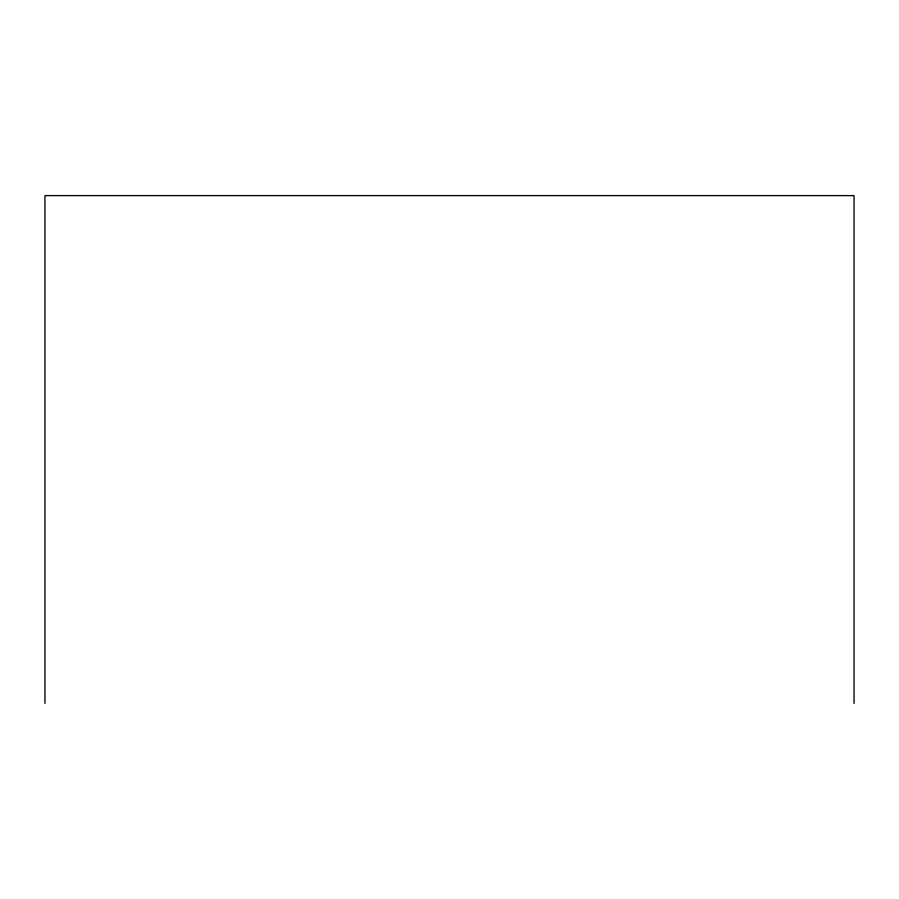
<?xml version="1.0" encoding="UTF-8"?>
<svg xmlns="http://www.w3.org/2000/svg" width="899" height="899" viewBox="0 0 899 899"><rect width="100%" height="100%" fill="white"/><g stroke="black" fill="none" stroke-linecap="round" stroke-linejoin="round"><path stroke-width="1.35" d="M854.05 703.389L854.05 195.611L44.95 195.611L44.95 703.389"/></g></svg>
